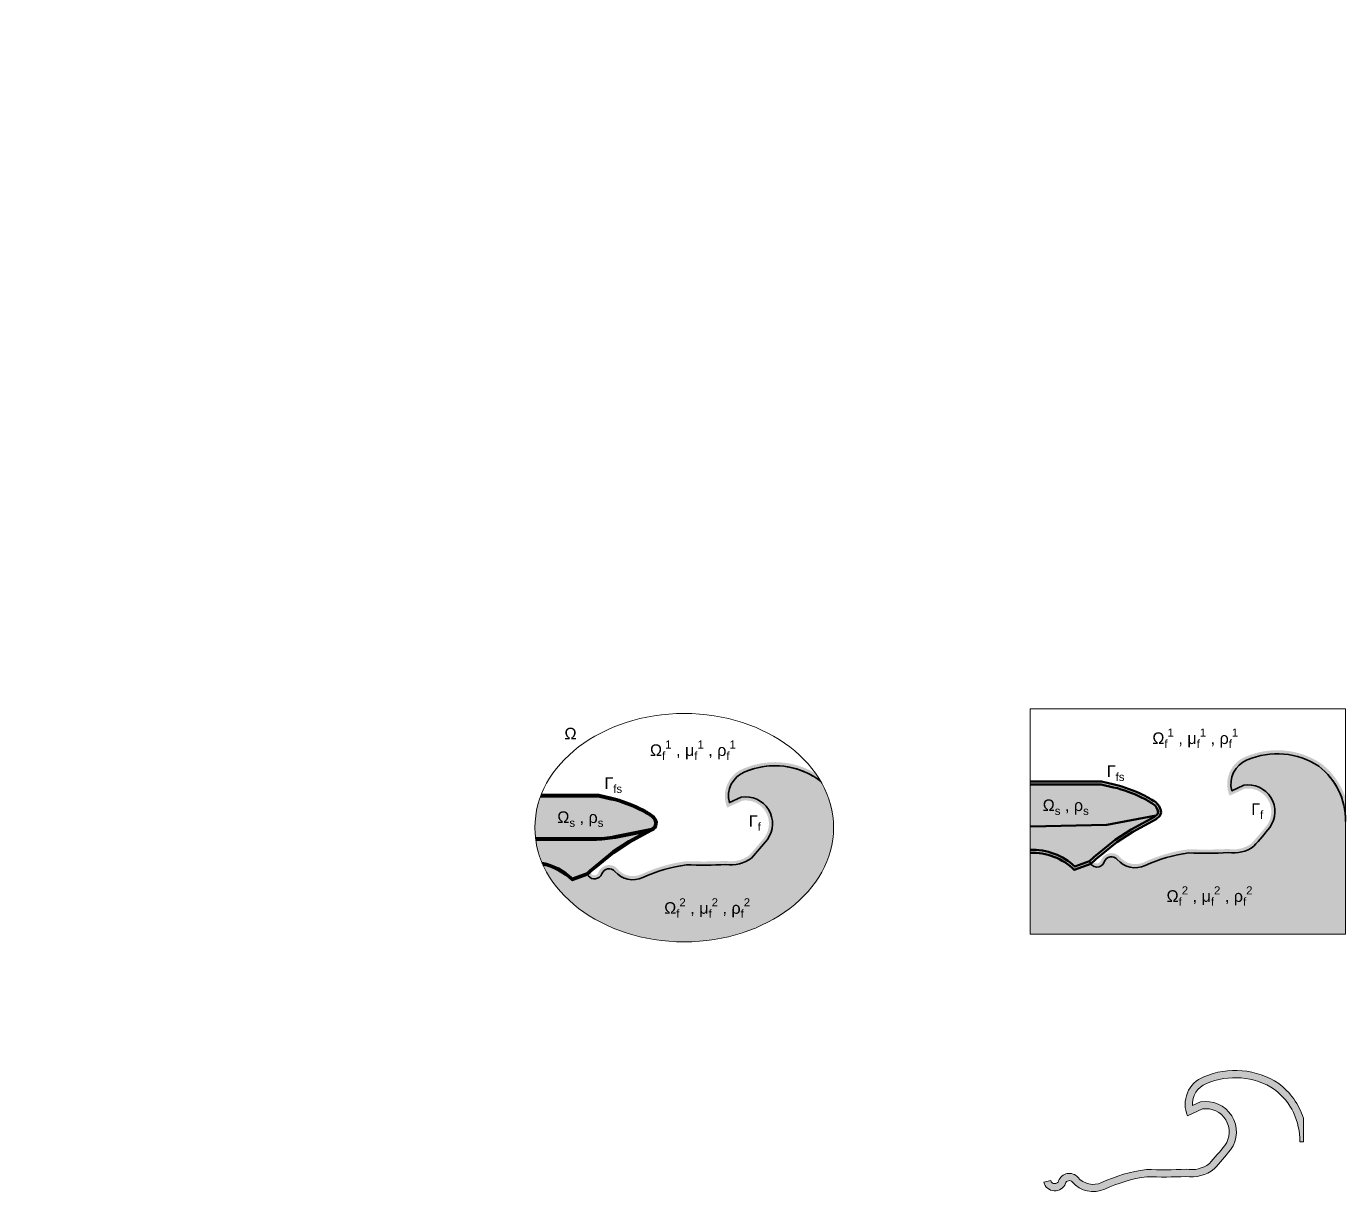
# Model space of a CAD drawing. Header units: millimetres. Extents: x -488.3 to -450.2, y 115.5 to 173.2.
# Drawn here: x -488.28 to -479.16, y 162.77 to 170.82 of the extents above; entities that cross this region are included whole.
import ezdxf

# ---------------------------------------------------------------- set-up
doc = ezdxf.new("R2010")
doc.units = ezdxf.units.MM
doc.layers.get('0').update_dxf_attribs({"lineweight": 18})
for name, color, linetype, lineweight in [('CONTINUA FINA', 3, 'Continuous', 18), ('CONTORNO', 4, 'Continuous', 35), ('TEXTO', 7, 'Continuous', 15)]:
    doc.layers.add(name, color=color, linetype=linetype, lineweight=lineweight)
doc.styles.get("Standard").update_dxf_attribs({"font": 'arial.ttf'})
pattern_1 = [(0, (1.06589765000308, 0), (0, 6.985), [5.08, -1.905]), (90, (1.06589765000308, 0), (-6.985, 4.277078946022131e-16), [5.08, -1.905])]
pattern_2 = [(0, (1.065897650003137, 0), (0, 6.985), [5.08, -1.905]), (90, (1.065897650003137, 0), (-6.985, 4.277078946022131e-16), [5.08, -1.905])]
pattern_3 = [(0, (1.066160729722242, -0.0003878417449811877), (0, 6.985), [5.08, -1.905]), (90, (1.066160729722242, -0.0003878417449811877), (-6.985, 4.277078946022131e-16), [5.08, -1.905])]

msp = doc.modelspace()

# ---------------------------------------------------------------- hatches: boundary and pattern name
at = {"transparency": 33554687}
h = msp.add_hatch(dxfattribs=at)
h.set_pattern_fill('ANGLE', color=1)
h.set_pattern_definition([(0, (2.450101734212012, -0.08247325306933817), (0, 6.985), [5.08, -1.905]), (90, (2.450101734212012, -0.08247325306933817), (-6.985, 4.277078946022131e-16), [5.08, -1.905])])
h.paths.add_polyline_path([(-484.3230238623197, 165.5087209813228), (-484.7210413578247, 165.5087209813228), (-484.7248622837935, 165.4987209813228), (-484.3241831033833, 165.4987209813228), (-484.2367272378683, 165.4781683000938, -0.05892586908107236), (-484.0387600902567, 165.4062334615968, -0.02818912165766001), (-483.9643097518997, 165.3633473874006, -0.1097681132871705), (-483.9405421619726, 165.3389908017616, -0.4964685349602139), (-483.9627015697895, 165.2725563294292), (-483.992643929827, 165.2560290002112), (-483.9663179865179, 165.2612578601752, 0.5366486951762814), (-483.9321572082635, 165.3444438687698, 0.1091354079534538), (-483.9588380823606, 165.371717622311, 0.0281891216264647), (-484.0342647002456, 165.4151660686433, 0.05892586908142923), (-484.2344394992838, 165.4879030960429)])
edge = h.paths.add_edge_path()
edge.add_arc((-483.9768297256043, 165.3141817191366), 0.05395768254830821, 281.2338875564205, 289.7387225144462, ccw=False)
edge.add_line((-483.9663179865179, 165.2612578601752), (-483.992643929827, 165.2560290002112))
edge.add_line((-483.992643929827, 165.2560290002112), (-484.1155125035136, 165.1882090499691))
edge.add_line((-484.1155125035136, 165.1882090499691), (-484.2259542400394, 165.1164896069973))
edge.add_line((-484.2259542400394, 165.1164896069973), (-484.3606552316412, 165.006394843043))
edge.add_arc((-483.7964715981796, 164.3161159220186), 0.8915089237223679, 129.2600582578316, 132.9900861724578)
edge.add_line((-484.4043663967295, 164.9682294665586), (-484.5040769326657, 164.9307150126009))
edge.add_arc((-484.7970718220761, 164.6178382878204), 0.4286465328566815, 46.87950153147431, 78.80435000604956)
edge.add_ellipse((-483.7328516090232, 165.2823378876807), major_axis=(1.031550401084928, -1.894927345271738e-16), ratio=0.764976929491808, start_angle=198.0123037524019, end_angle=198.8711838997245)
edge.add_arc((-484.7970718220761, 164.6178382878203), 0.4186465328566628, 46.03170854121379, 77.84940038814273, ccw=False)
edge.add_line((-484.5064222097636, 164.9191482981677), (-484.3989887560902, 164.9595683732731))
edge.add_arc((-483.7964715981798, 164.3161159220184), 0.8815089237223727, 129.2600582578313, 133.1182717527141, ccw=False)
edge.add_line((-484.3543268190092, 164.9986520274337), (-484.2200492892674, 165.1084006845556))
edge.add_line((-484.2200492892674, 165.1084006845556), (-484.1103665615569, 165.1796272369667))
edge.add_line((-484.1103665615569, 165.1796272369667), (-483.9586065186728, 165.2633944546393))
h.paths.add_polyline_path([(-483.9627015697895, 165.2725563294292, -0.03279750111025816), (-483.9682661315438, 165.271066261215), (-484.2104122240743, 165.2229711941621, -0.04762802828086575), (-484.35771373069, 165.2089079320035), (-484.759926190053, 165.2089079320035), (-484.7586204417616, 165.1989079320035), (-484.3577137306899, 165.1989079320035, 0.04763711436996257), (-484.2084919442144, 165.2131572585418), (-483.992643929827, 165.2560290002112)])
at = {"true_color": 0x000000}
h = msp.add_hatch(color=18, dxfattribs=at)
h.dxf.hatch_style = 1
h.set_gradient(color2=(99, 100, 102), name='INVHEMISPHERICAL')
edge = h.paths.add_edge_path()
edge.add_line((-480.4733825242807, 165.3672717563641), (-480.4634884845619, 165.376464258587))
edge.add_line((-480.4634884845619, 165.376464258587), (-480.4588866075806, 165.3893337627614))
edge.add_arc((-480.5367902574798, 165.3801632164775), 0.07844155522907571, 6.713762074887111, 56.82712902868966)
edge.add_arc((-480.9111349819171, 164.8075129141115), 0.762592373041842, 56.82712902872085, 63.28588942009714)
edge.add_arc((-480.9714359346849, 164.6876913381291), 0.8967319085099702, 63.28588942008562, 76.77510558043957)
edge.add_line((-480.7662871159903, 165.5606415531633), (-480.8537429815049, 165.5811942343921))
edge.add_line((-480.8537429815049, 165.5811942343921), (-481.3442374257075, 165.5811942343921))
edge.add_line((-481.3442374257075, 165.5811942343921), (-481.3400212094061, 165.2903952813028))
edge.add_line((-481.3400212094061, 165.2903952813028), (-480.8127523630287, 165.3016825226682))
edge.add_line((-480.8127523630287, 165.3016825226682), (-480.4733825242807, 165.3672717563641))
edge = h.paths.add_edge_path()
edge.add_line((-480.755514118161, 165.1989628600666), (-480.6450723816352, 165.2706823030385))
edge.add_line((-480.6450723816352, 165.2706823030385), (-480.4832765639995, 165.3580792541412))
edge.add_line((-480.4832765639995, 165.3580792541412), (-480.4733825242807, 165.3672717563641))
edge.add_line((-480.4733825242807, 165.3672717563641), (-480.8127523630287, 165.3016825226682))
edge.add_line((-480.8127523630287, 165.3016825226682), (-481.3400212094061, 165.2903952813028))
edge.add_line((-481.3400212094061, 165.2903952813028), (-481.3438661433304, 165.1286114639576))
edge.add_arc((-481.3266317001978, 164.7003115408897), 0.4286465328567404, 48.13367906987338, 92.30429275064301, ccw=False)
edge.add_line((-481.0405551791813, 165.0195263185131), (-481.0336368107873, 165.0131882656703))
edge.add_line((-481.0336368107873, 165.0131882656703), (-480.9339262748512, 165.0507027196279))
edge.add_arc((-480.3260314763011, 164.3985891750879), 0.8915089237224322, 129.2600582578526, 132.9900861724592, ccw=False)
edge.add_line((-480.8902151097631, 165.0888680961122), (-480.755514118161, 165.1989628600666))
h = msp.add_hatch(color=18, dxfattribs=at)
h.dxf.hatch_style = 1
h.set_gradient(color2=(99, 100, 102), name='INVHEMISPHERICAL')
edge = h.paths.add_edge_path()
edge.add_line((-484.7202873955552, 165.4987209813228), (-484.746837904258, 165.4273368846715))
edge.add_line((-484.746837904258, 165.4273368846715), (-484.7644020101081, 165.2823378876807))
edge.add_line((-484.7644020101081, 165.2823378876807), (-484.7555302643179, 165.2090979372893))
edge.add_line((-484.7555302643179, 165.2090979372893), (-484.283192484907, 165.2192092695988))
edge.add_line((-484.283192484907, 165.2192092695988), (-483.943822646159, 165.2847985032948))
edge.add_line((-483.943822646159, 165.2847985032948), (-483.9339286064403, 165.2939910055176))
edge.add_line((-483.9339286064403, 165.2939910055176), (-483.929326729459, 165.3068605096921))
edge.add_arc((-484.007230379358, 165.2976899634082), 0.07844155522889307, 6.713762074819209, 56.8271290287485)
edge.add_arc((-484.3815751037982, 164.7250396610376), 0.7625923730471814, 56.82712902874329, 63.28588942007431)
edge.add_arc((-484.4418760565641, 164.6052180850574), 0.8967319085125114, 63.28588942010635, 76.77510558042184)
edge.add_line((-484.2367272378687, 165.4781683000939), (-484.3241831033833, 165.4987209813228))
edge.add_line((-484.3241831033833, 165.4987209813228), (-484.7202873955552, 165.4987209813228))
edge = h.paths.add_edge_path()
edge.add_line((-484.7555302643178, 165.2090979372893), (-484.7468379042579, 165.1373388906896))
edge.add_line((-484.7468379042579, 165.1373388906896), (-484.7096985540041, 165.0374854755346))
edge.add_arc((-484.7970718220763, 164.61783828782), 0.4286465328570766, 48.13367906989248, 78.23867650928321, ccw=False)
edge.add_line((-484.5109953010597, 164.9370530654438), (-484.5040769326657, 164.9307150126009))
edge.add_line((-484.5040769326657, 164.9307150126009), (-484.4043663967295, 164.9682294665586))
edge.add_arc((-483.7964715982147, 164.3161159220589), 0.8915089236689601, 129.2600582577408, 132.9900861725712, ccw=False)
edge.add_line((-484.3606552316414, 165.0063948430428), (-484.2259542400394, 165.1164896069973))
edge.add_line((-484.2259542400394, 165.1164896069973), (-484.1155125035136, 165.1882090499691))
edge.add_line((-484.1155125035136, 165.1882090499691), (-483.9537166858779, 165.2756060010719))
edge.add_line((-483.9537166858779, 165.2756060010719), (-483.943822646159, 165.2847985032948))
edge.add_line((-483.943822646159, 165.2847985032948), (-484.283192484907, 165.2192092695988))
edge.add_line((-484.283192484907, 165.2192092695988), (-484.7555302643178, 165.2090979372893))
at = {"layer": 'CONTINUA FINA', "transparency": 33554572}
h = msp.add_hatch(dxfattribs=at)
h.set_pattern_fill('ANGLE', color=1)
h.set_pattern_definition([(0, (1.721396056802064, 5.388332818950289), (0, 6.985), [5.08, -1.905]), (90, (1.721396056802064, 5.388332818950289), (-6.985, 4.277078946022131e-16), [5.08, -1.905])])
h.paths.add_polyline_path([(-485.718635263401, 170.8210845855926), (-485.7351454893857, 170.8097968737812, -0.5380266854900744), (-485.7628694589569, 170.7418723332346), (-486.0050155514874, 170.6937772661817, -0.04762802828087555), (-486.1523170581031, 170.6797140040231), (-486.5545295174661, 170.6797140040231), (-486.5545295174661, 170.6597140040231), (-486.1523170581032, 170.6597140040231, 0.04764602923625619), (-486.0011748156122, 170.6741494299292), (-485.7589731689051, 170.722255531155, 0.5380266854903318)])
h = msp.add_hatch(dxfattribs=at)
h.set_pattern_fill('ANGLE', color=1)
h.set_pattern_definition([(0, (3.120854844102098, 3.782976311513778), (0, 6.985), [5.08, -1.905]), (90, (3.120854844102098, 3.782976311513778), (-6.985, 4.277078946022131e-16), [5.08, -1.905])])
h.paths.add_polyline_path([(-484.3191764761009, 169.215728078156), (-484.3356867020856, 169.2044403663447, -0.5380266854900744), (-484.3634106716569, 169.1365158257981), (-484.6055567641873, 169.0884207587452, -0.04762802828087555), (-484.7528582708031, 169.0743574965866), (-485.155070730166, 169.0743574965866), (-485.155070730166, 169.0543574965866), (-484.7528582708031, 169.0543574965866, 0.04764602923625619), (-484.6017160283121, 169.0687929224927), (-484.3595143816051, 169.1168990237185, 0.5380266854903318)])
h = msp.add_hatch(dxfattribs=at)
h.set_pattern_fill('ANGLE', color=1)
h.set_pattern_definition([(0, (4.329478338175704, 2.384249806537156), (0, 6.985), [5.08, -1.905]), (90, (4.329478338175704, 2.384249806537156), (-6.985, 4.277078946022131e-16), [5.08, -1.905])])
h.paths.add_polyline_path([(-483.1105529820273, 167.8170015731794), (-483.127063208012, 167.805713861368, -0.5380266854900744), (-483.1547871775833, 167.7377893208215), (-483.3969332701137, 167.6896942537686, -0.04762802828087555), (-483.5442347767295, 167.6756309916099), (-483.9464472360924, 167.6756309916099), (-483.9464472360924, 167.6556309916099), (-483.5442347767295, 167.6556309916099, 0.04764602923625619), (-483.3930925342385, 167.670066417516), (-483.1508908875315, 167.7181725187419, 0.5380266854903318)])
h = msp.add_hatch(color=256, dxfattribs=at)
h.dxf.hatch_style = 1
h.set_gradient(color1=(122, 175, 223), name='INVHEMISPHERICAL')
h.paths.add_polyline_path([(-479.1639473430013, 164.5458629901004), (-479.1639473430013, 165.3391815612922, 0.229561556116128), (-479.3492819059585, 165.7069783770249, 0.2512535625155693), (-479.8434404471025, 165.7502872050991, 0.3799729422434731), (-479.9506530096651, 165.537774375389), (-479.868087885349, 165.5758105575419, -0.6662885073118159), (-479.686909722217, 165.2839939666068, -0.01200988976833938), (-479.7972718973908, 165.1548736668617, -0.2046059653848828), (-479.9752000497135, 165.1098628434477, -0.02233746704998616), (-480.247553141969, 165.1080681038314, 0.07456037999737762), (-480.5478581018346, 165.0201354070219, -0.3367080196191075), (-480.7414548985402, 165.0625897239401, 0.5774217134248976), (-480.8315040542262, 165.0460304244192, -0.745744287655853), (-480.9339262748512, 165.0507027196279), (-481.0336368107873, 165.0131882656703, 0.2008399174717958), (-481.3438661433304, 165.1286114639576), (-481.3438661433304, 164.5460458755862)])
h = msp.add_hatch(color=256, dxfattribs=at)
h.dxf.hatch_style = 1
h.set_gradient(color1=(0, 127, 255), color2=(173, 221, 247), name='INVCURVED')
h.paths.add_polyline_path([(-479.852978196856, 165.773398677223, 0.4213431677280225), (-479.9652455012389, 165.5035265973491), (-479.8608417620922, 165.551623413923, -0.6572337369288759), (-479.7068157516207, 165.2991407828438, -0.01177909300048575), (-479.8142637516854, 165.1733718803278, -0.2048985241140815), (-479.9738170751205, 165.1349678478347, -0.02273700925802384), (-480.2487640303862, 165.1331331439434, 0.07507217901199513), (-480.5583637448874, 165.0428208971873, -0.3367080195868256), (-480.7224203074597, 165.0787972636177, 0.5778759042798862), (-480.8550947511798, 165.0543060905375, -0.7466153736165679), (-480.9096647751298, 165.0567342726015), (-480.9581877745724, 165.0446711666542, 0.7436458970429699), (-480.8080328107438, 165.0374151409899, -0.5804645402481637), (-480.7604894895696, 165.0463821842026, 0.3367080195511235), (-480.5373524587924, 164.9974499168515, -0.07403223818433702), (-480.2463072981913, 165.0830032938535, 0.02195220450390245), (-479.9764528027657, 165.0847667453271, 0.2043597792582685), (-479.7802014017628, 165.1364654734722, 0.01222549126639985), (-479.6670358823571, 165.2688078876027, 0.673726534159939), (-479.8755473891642, 165.5998994007967), (-479.9313392644859, 165.5741971451534, -0.3250663175797999), (-479.8339173081357, 165.7271692221687, -0.2509554979258516), (-479.3637421576489, 165.6865632230329, -0.237176578540348), (-479.1889443543864, 165.3249670411767), (-479.1639473430013, 165.3245804900017), (-479.1639473430012, 165.4877213882988, 0.1514093255155929), (-479.3348246087479, 165.7273935627892, 0.2515310838824118)])
h = msp.add_hatch(color=256, dxfattribs=at)
h.dxf.hatch_style = 1
h.set_gradient(color1=(122, 175, 223), name='INVHEMISPHERICAL')
edge = h.paths.add_edge_path()
edge.add_line((-484.7096985540042, 165.0374854755347), (-484.6947437112659, 164.997277660634))
edge.add_line((-484.6947437112659, 164.997277660634), (-484.6098934363942, 164.8669238147182))
edge.add_line((-484.6098934363942, 164.8669238147182), (-484.4951765539873, 164.750716396823))
edge.add_line((-484.4951765539873, 164.750716396823), (-484.3544996098875, 164.6526127111891))
edge.add_line((-484.3544996098875, 164.6526127111891), (-484.1926531887033, 164.5759535611687))
edge.add_line((-484.1926531887033, 164.5759535611687), (-484.0151487761942, 164.5233494821731))
edge.add_line((-484.0151487761942, 164.5233494821731), (-483.8280310722349, 164.4965918430207))
edge.add_line((-483.8280310722349, 164.4965918430207), (-483.6376721458113, 164.4965918430207))
edge.add_line((-483.6376721458113, 164.4965918430207), (-483.4505544418522, 164.523349482173))
edge.add_line((-483.4505544418522, 164.523349482173), (-483.2730500293428, 164.5759535611689))
edge.add_line((-483.2730500293428, 164.5759535611689), (-483.1112036081587, 164.6526127111891))
edge.add_line((-483.1112036081587, 164.6526127111891), (-482.9705266640588, 164.7507163968233))
edge.add_line((-482.9705266640588, 164.7507163968233), (-482.8558097816517, 164.8669238147181))
edge.add_line((-482.8558097816517, 164.8669238147181), (-482.7709595067804, 164.9972776606337))
edge.add_line((-482.7709595067804, 164.9972776606337), (-482.7188653137886, 165.1373388906901))
edge.add_line((-482.7188653137886, 165.1373388906901), (-482.7013012079382, 165.2823378876806))
edge.add_line((-482.7013012079382, 165.2823378876806), (-482.7188653137885, 165.4273368846716))
edge.add_line((-482.7188653137885, 165.4273368846716), (-482.7709595067805, 165.5673981147273))
edge.add_line((-482.7709595067805, 165.5673981147273), (-482.7948658922357, 165.6041250350675))
edge.add_arc((-483.1064894371814, 165.2494077725789), 0.472158416288309, 48.70029031740269, 52.6015588559823)
edge.add_arc((-483.1071736743219, 165.1855062423288), 0.524736569276874, 56.78366120658541, 113.1989508602521)
edge.add_arc((-483.2478531034733, 165.5012024020061), 0.1792178417530269, 111.6182172619445, 194.8399625459844)
edge.add_line((-483.4210931315434, 165.4553011223196), (-483.3385280072274, 165.4933373044726))
edge.add_arc((-483.3088237459571, 165.3096278686776), 0.1860954054718285, -35.51550814950008, 99.18475073862618, ccw=False)
edge.add_arc((-485.8999343603411, 167.4339478580102), 3.53631174871924, 318.10253956873606, 320.85487122856557, ccw=False)
edge.add_arc((-483.4093706835106, 165.258197138846), 0.2336398942717655, 261.0694751966804, 307.3233093555451, ccw=False)
edge.add_arc((-483.6018933462001, 168.0731357554431), 3.049751589323586, 267.81829999939646, 272.93681914429874, ccw=False)
edge.add_arc((-483.574947610453, 163.9803075278374), 1.05502968982968, 97.79241896613057, 114.8488390880366)
edge.add_arc((-484.087148688266, 165.0863352555085), 0.1638416235131604, 220.4136709191412, 294.8488390880308, ccw=False)
edge.add_arc((-484.2521405232004, 164.9458483018685), 0.05285837588239097, 40.41367091913973, 160.4259508985702)
edge.add_arc((-484.3524600513062, 164.9811336924177), 0.05348633227497936, 193.9610436118797, 340.8151420745037, ccw=False)
edge.add_line((-484.4043663967295, 164.9682294665585), (-484.5040769326657, 164.9307150126009))
edge.add_arc((-484.7970718220762, 164.6178382878204), 0.4286465328567015, 46.87950153146617, 78.23867650929621)
h = msp.add_hatch(color=256, dxfattribs=at)
h.dxf.hatch_style = 1
h.set_gradient(color1=(0, 127, 255), color2=(173, 221, 247), name='INVCURVED')
edge = h.paths.add_edge_path()
edge.add_line((-482.7559389482705, 165.5270136154159), (-482.7709595067805, 165.5673981147277))
edge.add_line((-482.7709595067805, 165.5673981147277), (-482.8322526826868, 165.6615616424224))
edge.add_arc((-483.1071736743156, 165.1855062423282), 0.5497365692738739, 59.99365663817148, 113.1637609754611)
edge.add_arc((-483.2478531034733, 165.5012024020062), 0.2042178417530119, 111.7170106339551, 203.1081803833313)
edge.add_line((-483.4356856231173, 165.4210533442798), (-483.3312818839705, 165.4691501608537))
edge.add_arc((-483.3088237459501, 165.309627868666), 0.1610954054842634, -35.24342412493928, 98.01364499648031, ccw=False)
edge.add_arc((-485.8999343603131, 167.4339478579785), 3.511311748677556, 318.1420577244899, 320.84150214412375, ccw=False)
edge.add_arc((-483.4093706834599, 165.2581971388581), 0.2086398942511572, 260.3744034531619, 306.6925892871607, ccw=False)
edge.add_arc((-483.6018933462119, 168.0731357554574), 3.024751589338478, 267.7773049968592, 272.98734598312853, ccw=False)
edge.add_arc((-483.5749476104527, 163.980307527837), 1.080029689830127, 97.6757761798011, 114.8488390880395)
edge.add_arc((-484.087148688266, 165.0863352555083), 0.1388416235130369, 220.4136709257539, 294.8488390880477, ccw=False)
edge.add_arc((-484.2521405231506, 164.9458483018779), 0.0778583758384522, 40.41367092571051, 160.5040003782216)
edge.add_arc((-484.3524600513062, 164.9811336924176), 0.02848633227493158, 193.9610436117162, 340.9433796186587, ccw=False)
edge.add_line((-484.3801048970082, 164.9742610195322), (-484.4286278964507, 164.9621979135849))
edge.add_arc((-484.3524600513061, 164.981133692418), 0.07848633227503092, 193.9610436121907, 340.5057861045199)
edge.add_arc((-484.2521405230626, 164.9458483018944), 0.02785837576071764, 40.41367093353648, 160.9482528330874, ccw=False)
edge.add_arc((-484.087148688271, 165.0863352554855), 0.1888416234944263, 220.4136709337866, 294.8488390887653)
edge.add_arc((-483.574947610454, 163.9803075278419), 1.030029689825078, 97.91279567913051, 114.8488390887467, ccw=False)
edge.add_arc((-483.6018933461838, 168.0731357554345), 3.074751589314179, 267.8592790951781, 272.8895458480237)
edge.add_arc((-483.4093706835286, 165.2581971388404), 0.2586398942789436, 261.6583646169413, 307.8580415608513)
edge.add_arc((-485.8999343602468, 167.433947857919), 3.56131174858856, 318.0654991610294, 320.8672357898044)
edge.add_arc((-483.3088237459791, 165.3096278687129), 0.211095405433373, 324.2631041663846, 460.1398829153731)
edge.add_line((-483.3459875110426, 165.5174261477273), (-483.4017793863642, 165.4917238920841))
edge.add_arc((-483.2478531034732, 165.501202402006), 0.1542178417531529, 111.49333102042931, 183.5237240338876, ccw=False)
edge.add_arc((-483.1071736743303, 165.1855062423295), 0.4997365692808315, 56.88846527929411, 113.23949535180861, ccw=False)
edge.add_arc((-483.1064894371783, 165.2494077725718), 0.4471584162851164, 38.37619603922121, 52.48475834344288, ccw=False)
h = msp.add_hatch(color=1, dxfattribs=at)
h.dxf.hatch_style = 1
h.paths.add_polyline_path([(-480.7662871159899, 165.5606415531632, -0.05892586908107228), (-480.5683199683783, 165.4887067146661, -0.02818912165766032), (-480.4938696300214, 165.44582064047, -0.2222136878987836), (-480.4588866075806, 165.3893337627614), (-480.4634884845619, 165.376464258587), (-480.4832765639995, 165.3580792541412), (-480.6450723816352, 165.2706823030385), (-480.755514118161, 165.1989628600666), (-480.8902151097628, 165.0888680961123, 0.016276754261898), (-480.9339262748511, 165.0507027196279, 0.09456542887700961), (-480.9255262293994, 165.0324944142014), (-480.923160015291, 165.0333846634553, -0.01740543159468981), (-480.8775582844987, 165.0733824648939), (-480.7437042166177, 165.1827850151828), (-480.6348568620683, 165.2534690870094), (-480.4715298029348, 165.3416931660334), (-480.4462996373921, 165.3651343851336), (-480.4385694724411, 165.3867523880725, 0.2354188904787141), (-480.4829262907841, 165.4625611101868, 0.02818912165792689), (-480.5593291883593, 165.5065719287608, 0.05892586908082049), (-480.7617116388212, 165.5801111450613), (-480.851424499378, 165.6011942343921), (-481.3438661433304, 165.6011942343921), (-481.3438661433304, 165.5811942343921), (-480.8537429815049, 165.5811942343921)])
h = msp.add_hatch(dxfattribs=at)
h.set_pattern_fill('ANGLE', color=1)
h.set_pattern_definition(pattern_1)
h.paths.add_polyline_path([(-486.4144715757041, 165.3339227122047, 0.538026685490332), (-486.3741336702, 165.4327517666423), (-486.3906438961847, 165.4214640548309, -0.538026685490074), (-486.4183678657559, 165.3535395142843), (-486.6605139582863, 165.3054444472314, -0.04762802828086575), (-486.8078154649021, 165.2913811850728), (-487.210027924265, 165.2913811850728), (-487.210027924265, 165.2713811850728), (-486.8078154649021, 165.2713811850728, 0.04764602923625617), (-486.6566732224111, 165.2858166109789)])
h = msp.add_hatch(dxfattribs=at)
h.set_pattern_fill('ANGLE', color=1)
h.set_pattern_definition(pattern_2)
h.paths.add_polyline_path([(-486.4144715757041, 165.3339227122047, 0.538026685490332), (-486.3741336701999, 165.4327517666423), (-486.3906438961846, 165.4214640548309, -0.538026685490074), (-486.4183678657558, 165.3535395142843), (-486.6605139582863, 165.3054444472314, -0.04762802828086575), (-486.807815464902, 165.2913811850728), (-487.210027924265, 165.2913811850728), (-487.210027924265, 165.2713811850728), (-486.8078154649021, 165.2713811850728, 0.04764602923625617), (-486.6566732224111, 165.2858166109789)])
h = msp.add_hatch(dxfattribs=at)
h.set_pattern_fill('ANGLE', color=1)
h.set_pattern_definition(pattern_2)
h.paths.add_polyline_path([(-486.4144715757041, 165.3339227122047, 0.538026685490332), (-486.3741336701999, 165.4327517666423), (-486.3906438961846, 165.4214640548309, -0.538026685490074), (-486.4183678657558, 165.3535395142843), (-486.6605139582863, 165.3054444472314, -0.04762802828086575), (-486.807815464902, 165.2913811850728), (-487.210027924265, 165.2913811850728), (-487.210027924265, 165.2713811850728), (-486.8078154649021, 165.2713811850728, 0.04764602923625617), (-486.6566732224111, 165.2858166109789)])
h = msp.add_hatch(dxfattribs=at)
h.set_pattern_fill('ANGLE', color=1)
h.set_pattern_definition(pattern_1)
h.paths.add_polyline_path([(-486.4144715757041, 165.3339227122047, 0.538026685490332), (-486.3741336702, 165.4327517666423), (-486.3906438961847, 165.4214640548309, -0.538026685490074), (-486.4183678657559, 165.3535395142843), (-486.6605139582863, 165.3054444472314, -0.04762802828086575), (-486.8078154649021, 165.2913811850728), (-487.210027924265, 165.2913811850728), (-487.210027924265, 165.2713811850728), (-486.8078154649021, 165.2713811850728, 0.04764602923625617), (-486.6566732224111, 165.2858166109789)])
h = msp.add_hatch(dxfattribs=at)
h.set_pattern_fill('ANGLE', color=1)
h.set_pattern_definition(pattern_1)
h.paths.add_polyline_path([(-486.4144715757041, 165.3339227122047, 0.538026685490332), (-486.3741336702, 165.4327517666423), (-486.3906438961847, 165.4214640548309, -0.538026685490074), (-486.4183678657559, 165.3535395142843), (-486.6605139582863, 165.3054444472314, -0.04762802828086575), (-486.8078154649021, 165.2913811850728), (-487.210027924265, 165.2913811850728), (-487.210027924265, 165.2713811850728), (-486.8078154649021, 165.2713811850728, 0.04764602923625617), (-486.6566732224111, 165.2858166109789)])
h = msp.add_hatch(dxfattribs=at)
h.set_pattern_fill('ANGLE', color=1)
h.set_pattern_definition(pattern_2)
h.paths.add_polyline_path([(-486.4144715757041, 165.3339227122047, 0.538026685490332), (-486.3741336701999, 165.4327517666423), (-486.3906438961846, 165.4214640548309, -0.538026685490074), (-486.4183678657558, 165.3535395142843), (-486.6605139582863, 165.3054444472314, -0.04762802828086575), (-486.807815464902, 165.2913811850728), (-487.210027924265, 165.2913811850728), (-487.210027924265, 165.2713811850728), (-486.8078154649021, 165.2713811850728, 0.04764602923625617), (-486.6566732224111, 165.2858166109789)])
h = msp.add_hatch(dxfattribs=at)
h.set_pattern_fill('ANGLE', color=1)
h.set_pattern_definition(pattern_2)
h.paths.add_polyline_path([(-486.4144715757041, 165.3339227122047, 0.538026685490332), (-486.3741336701999, 165.4327517666423), (-486.3906438961846, 165.4214640548309, -0.538026685490074), (-486.4183678657558, 165.3535395142843), (-486.6605139582863, 165.3054444472314, -0.04762802828086575), (-486.807815464902, 165.2913811850728), (-487.210027924265, 165.2913811850728), (-487.210027924265, 165.2713811850728), (-486.8078154649021, 165.2713811850728, 0.04764602923625617), (-486.6566732224111, 165.2858166109789)])
h = msp.add_hatch(dxfattribs=at)
h.set_pattern_fill('ANGLE', color=1)
h.set_pattern_definition(pattern_2)
h.paths.add_polyline_path([(-486.4144715757041, 165.3339227122047, 0.538026685490332), (-486.3741336701999, 165.4327517666423), (-486.3906438961846, 165.4214640548309, -0.538026685490074), (-486.4183678657558, 165.3535395142843), (-486.6605139582863, 165.3054444472314, -0.04762802828086575), (-486.807815464902, 165.2913811850728), (-487.210027924265, 165.2913811850728), (-487.210027924265, 165.2713811850728), (-486.8078154649021, 165.2713811850728, 0.04764602923625617), (-486.6566732224111, 165.2858166109789)])
h = msp.add_hatch(dxfattribs=at)
h.set_pattern_fill('ANGLE', color=1)
h.set_pattern_definition(pattern_2)
h.paths.add_polyline_path([(-486.4144715757041, 165.3339227122047, 0.538026685490332), (-486.3741336701999, 165.4327517666423), (-486.3906438961846, 165.4214640548309, -0.538026685490074), (-486.4183678657558, 165.3535395142843), (-486.6605139582863, 165.3054444472314, -0.04762802828086575), (-486.807815464902, 165.2913811850728), (-487.210027924265, 165.2913811850728), (-487.210027924265, 165.2713811850728), (-486.8078154649021, 165.2713811850728, 0.04764602923625617), (-486.6566732224111, 165.2858166109789)])
h = msp.add_hatch(dxfattribs=at)
h.set_pattern_fill('ANGLE', color=1)
h.set_pattern_definition(pattern_3)
h.paths.add_polyline_path([(-486.414208495985, 165.3335348704597, 0.538026685490332), (-486.3738705904808, 165.4323639248973), (-486.3903808164655, 165.4210762130859, -0.538026685490074), (-486.4181047860367, 165.3531516725394), (-486.6602508785672, 165.3050566054864, -0.04762802828086575), (-486.8075523851829, 165.2909933433278), (-487.2097648445459, 165.2909933433278), (-487.2097648445459, 165.2709933433278), (-486.807552385183, 165.2709933433278, 0.04764602923625617), (-486.656410142692, 165.2854287692339)])
h = msp.add_hatch(dxfattribs=at)
h.set_pattern_fill('ANGLE', color=1)
h.set_pattern_definition(pattern_3)
h.paths.add_polyline_path([(-486.414208495985, 165.3335348704597, 0.538026685490332), (-486.3738705904808, 165.4323639248973), (-486.3903808164655, 165.4210762130859, -0.538026685490074), (-486.4181047860367, 165.3531516725394), (-486.6602508785672, 165.3050566054864, -0.04762802828086575), (-486.8075523851829, 165.2909933433278), (-487.2097648445459, 165.2909933433278), (-487.2097648445459, 165.2709933433278), (-486.807552385183, 165.2709933433278, 0.04764602923625617), (-486.656410142692, 165.2854287692339)])
h = msp.add_hatch(dxfattribs=at)
h.set_pattern_fill('ANGLE', color=1)
h.set_pattern_definition([(0, (0.01972890488008261, -0.1516819394638276), (0, 6.985), [5.08, -1.905]), (90, (0.01972890488008261, -0.1516819394638276), (-6.985, 4.277078946022131e-16), [5.08, -1.905])])
h.paths.add_polyline_path([(-487.420302415323, 165.2810698271784), (-487.4368126413077, 165.2697821153671, -0.5380266854900744), (-487.4645366108789, 165.2018575748205), (-487.7066827034093, 165.1537625077676, -0.04762802828087555), (-487.8539842100251, 165.139699245609), (-488.256196669388, 165.139699245609), (-488.256196669388, 165.119699245609), (-487.8539842100251, 165.119699245609, 0.04764602923625619), (-487.7028419675341, 165.1341346715151), (-487.4606403208271, 165.1822407727409, 0.5380266854903318)])
h = msp.add_hatch(dxfattribs=at)
h.set_pattern_fill('ANGLE', color=1)
h.set_pattern_definition([(0, (0.02276416898223488, -0.1896024586578449), (0, 6.985), [5.08, -1.905]), (90, (0.02276416898223488, -0.1896024586578449), (-6.985, 4.277078946022131e-16), [5.08, -1.905])])
h.paths.add_polyline_path([(-487.4172671512208, 165.2431493079844), (-487.4337773772055, 165.231861596173, -0.5380266854900744), (-487.4615013467767, 165.1639370556265), (-487.7036474393072, 165.1158419885736, -0.04762802828087555), (-487.8509489459229, 165.1017787264149), (-488.2531614052859, 165.1017787264149), (-488.2531614052859, 165.0817787264149), (-487.850948945923, 165.0817787264149, 0.04764602923625619), (-487.699806703432, 165.096214152321), (-487.457605056725, 165.1443202535469, 0.5380266854903318)])
h = msp.add_hatch(dxfattribs=at)
h.set_pattern_fill('ANGLE', color=1)
h.set_pattern_definition([(0, (0, -0.2817954262271769), (0, 6.985), [5.08, -1.905]), (90, (0, -0.2817954262271769), (-6.985, 4.277078946022131e-16), [5.08, -1.905])])
h.paths.add_polyline_path([(-487.4803692257072, 165.0521272859775, 0.538026685490332), (-487.440031320203, 165.1509563404151), (-487.4565415461877, 165.1396686286037, -0.538026685490074), (-487.484265515759, 165.0717440880572), (-487.7264116082894, 165.0236490210042, -0.04762802828086575), (-487.8737131149052, 165.0095857588456), (-488.2759255742681, 165.0095857588456), (-488.2759255742681, 164.9895857588456), (-487.8737131149052, 164.9895857588456, 0.04764602923625617), (-487.7225708724142, 165.0040211847517)])
h = msp.add_hatch(dxfattribs=at)
h.set_pattern_fill('ANGLE', color=1)
h.set_pattern_definition([(0, (0.0470460145562015, -0.333700275974536), (0, 6.985), [5.08, -1.905]), (90, (0.0470460145562015, -0.333700275974536), (-6.985, 4.277078946022131e-16), [5.08, -1.905])])
h.paths.add_polyline_path([(-487.3929853056468, 165.0990514906677), (-487.4094955316315, 165.0877637788564, -0.5380266854900744), (-487.4372195012028, 165.0198392383098), (-487.6793655937332, 164.9717441712569, -0.04762802828087555), (-487.826667100349, 164.9576809090983), (-488.2288795597119, 164.9576809090983), (-488.2288795597119, 164.9376809090982), (-487.826667100349, 164.9376809090982, 0.04764602923625619), (-487.675524857858, 164.9521163350043), (-487.433323211151, 165.0002224362302, 0.5380266854903318)])
h = msp.add_hatch(color=1, dxfattribs=at)
h.dxf.hatch_style = 1
h.paths.add_polyline_path([(-481.3438661433304, 165.1286114639576), (-481.3438661433304, 165.108627636247, -0.2091204547592851), (-481.038426265707, 164.9900176270283), (-480.9255262293995, 165.0324944142014, -0.09456542887687684), (-480.9339262748512, 165.0507027196279), (-481.0336368107873, 165.0131882656703, 0.2008399174717957)])
h = msp.add_hatch(dxfattribs=at)
h.set_pattern_fill('ANGLE', color=1)
h.set_pattern_definition([(0, (0, -0.435971554557625), (0, 6.985), [5.08, -1.905]), (90, (0, -0.435971554557625), (-6.985, 4.277078946022131e-16), [5.08, -1.905])])
h.paths.add_polyline_path([(-487.4803692257072, 164.8979511576471, 0.538026685490332), (-487.440031320203, 164.9967802120846), (-487.4565415461877, 164.9854925002733, -0.538026685490074), (-487.484265515759, 164.9175679597267), (-487.7264116082894, 164.8694728926738, -0.04762802828086575), (-487.8737131149052, 164.8554096305152), (-488.2759255742681, 164.8554096305152), (-488.2759255742681, 164.8354096305152), (-487.8737131149052, 164.8354096305152, 0.04764602923625617), (-487.7225708724142, 164.8498450564213)])
at = {"layer": 'CONTINUA FINA', "transparency": 33554687}
h = msp.add_hatch(dxfattribs=at)
h.set_pattern_fill('ANGLE', color=1)
h.set_pattern_definition([(0, (0.03010990423376825, -0.1745459020130795), (0, 6.985), [5.08, -1.905]), (90, (0.03010990423376825, -0.1745459020130795), (-6.985, 4.277078946022131e-16), [5.08, -1.905])])
h.paths.add_polyline_path([(-487.4099214159693, 164.976410438402), (-487.426431641954, 164.9651227265906, -0.5380266854900742), (-487.4541556115252, 164.8971981860441), (-487.6963017040557, 164.8491031189912, -0.04762802828087555), (-487.8436032106714, 164.8350398568325), (-488.2458156700343, 164.8350398568325), (-488.2458156700343, 164.8150398568325), (-487.8436032106715, 164.8150398568325, 0.04764602923625619), (-487.6924609681805, 164.8294752827386), (-487.4502593214734, 164.8775813839644, 0.538026685490332)])
h = msp.add_hatch(dxfattribs=at)
h.set_pattern_fill('ANGLE', color=1)
h.set_pattern_definition([(0, (-0.001505534215141324, -0.2287153215560238), (0, 6.985), [5.08, -1.905]), (90, (-0.001505534215141324, -0.2287153215560238), (-6.985, 4.277078946022131e-16), [5.08, -1.905])])
h.paths.add_polyline_path([(-487.4415368544182, 164.9222410188591), (-487.4580470804029, 164.9109533070477, -0.5380266854900742), (-487.4857710499741, 164.8430287665011), (-487.7279171425046, 164.7949336994482, -0.04762802828087555), (-487.8752186491203, 164.7808704372896), (-488.2774311084833, 164.7808704372896), (-488.2774311084833, 164.7608704372896), (-487.8752186491204, 164.7608704372896, 0.04764602923625619), (-487.7240764066294, 164.7753058631957), (-487.4818747599223, 164.8234119644215, 0.538026685490332)])
h = msp.add_hatch(dxfattribs=at)
h.set_pattern_fill('ANGLE', color=1)
h.set_pattern_definition([(0, (0, -0.2437624122568707), (0, 6.985), [5.08, -1.905]), (90, (0, -0.2437624122568707), (-6.985, 4.277078946022131e-16), [5.08, -1.905])])
h.paths.add_polyline_path([(-487.440031320203, 164.9071939281582), (-487.4565415461877, 164.8959062163468, -0.5380266854900742), (-487.484265515759, 164.8279816758003), (-487.7264116082894, 164.7798866087474, -0.04762802828087555), (-487.8737131149052, 164.7658233465887), (-488.2759255742681, 164.7658233465887), (-488.2759255742681, 164.7458233465887), (-487.8737131149052, 164.7458233465887, 0.04764602923625619), (-487.7225708724142, 164.7602587724948), (-487.4803692257072, 164.8083648737206, 0.538026685490332)])
h = msp.add_hatch(dxfattribs=at)
h.set_pattern_fill('ANGLE', color=1)
h.set_pattern_definition([(0, (0, -0.2633235766779194), (0, 6.985), [5.08, -1.905]), (90, (0, -0.2633235766779194), (-6.985, 4.277078946022131e-16), [5.08, -1.905])])
h.paths.add_polyline_path([(-487.440031320203, 164.8876327637372), (-487.4565415461877, 164.8763450519258, -0.5380266854900742), (-487.484265515759, 164.8084205113792), (-487.7264116082894, 164.7603254443263, -0.04762802828087555), (-487.8737131149052, 164.7462621821677), (-488.2759255742681, 164.7462621821677), (-488.2759255742681, 164.7262621821677), (-487.8737131149052, 164.7262621821677, 0.04764602923625619), (-487.7225708724142, 164.7406976080738), (-487.4803692257072, 164.7888037092996, 0.538026685490332)])
h = msp.add_hatch(dxfattribs=at)
h.set_pattern_fill('ANGLE', color=1)
h.set_pattern_definition([(0, (0.06624175031083723, -0.2723518213729506), (0, 6.985), [5.08, -1.905]), (90, (0.06624175031083723, -0.2723518213729506), (-6.985, 4.277078946022131e-16), [5.08, -1.905])])
h.paths.add_polyline_path([(-487.3737895698922, 164.8786045190421), (-487.3902997958769, 164.8673168072308, -0.5380266854900742), (-487.4180237654481, 164.7993922666842), (-487.6601698579786, 164.7512971996313, -0.04762802828087555), (-487.8074713645943, 164.7372339374727), (-488.2096838239573, 164.7372339374727), (-488.2096838239573, 164.7172339374727), (-487.8074713645944, 164.7172339374727, 0.04764602923625619), (-487.6563291221034, 164.7316693633788), (-487.4141274753964, 164.7797754646046, 0.538026685490332)])
h = msp.add_hatch(dxfattribs=at)
h.set_pattern_fill('ANGLE', color=1)
h.set_pattern_definition([(0, (0, -0.2873988634464979), (0, 6.985), [5.08, -1.905]), (90, (0, -0.2873988634464979), (-6.985, 4.277078946022131e-16), [5.08, -1.905])])
h.paths.add_polyline_path([(-487.440031320203, 164.8635574769686), (-487.4565415461877, 164.8522697651572, -0.5380266854900742), (-487.484265515759, 164.7843452246107), (-487.7264116082894, 164.7362501575577, -0.04762802828087555), (-487.8737131149052, 164.7221868953991), (-488.2759255742681, 164.7221868953991), (-488.2759255742681, 164.7021868953991), (-487.8737131149052, 164.7021868953991, 0.04764602923625619), (-487.7225708724142, 164.7166223213052), (-487.4803692257072, 164.764728422531, 0.538026685490332)])
at = {"layer": 'CONTINUA FINA', "transparency": 33554572}
h = msp.add_hatch(dxfattribs=at)
h.set_pattern_fill('ANGLE', color=1)
h.set_pattern_definition([(0, (4.472604763554955, -0.8105686279703264), (0, 6.985), [5.08, -1.905]), (90, (4.472604763554955, -0.8105686279703264), (-6.985, 4.277078946022131e-16), [5.08, -1.905])])
h.paths.add_polyline_path([(-482.9674265566481, 164.6221831386719), (-482.9839367826328, 164.6108954268606, -0.5380266854900744), (-483.011660752204, 164.542970886314), (-483.2538068447345, 164.4948758192611, -0.04762802828087555), (-483.4011083513502, 164.4808125571025), (-483.8033208107132, 164.4808125571025), (-483.8033208107132, 164.4608125571025), (-483.4011083513503, 164.4608125571025, 0.04764602923625619), (-483.2499661088593, 164.4752479830086), (-483.0077644621522, 164.5233540842344, 0.5380266854903318)])
h = msp.add_hatch(color=256, dxfattribs=at)
h.dxf.hatch_style = 1
h.set_gradient(color1=(0, 127, 255), color2=(173, 221, 247), name='INVCURVED')
h.paths.add_polyline_path([(-480.1440122071241, 163.5599514728243, 0.4213431677280225), (-480.256279511507, 163.2900793929503), (-480.1518757723602, 163.3381762095242, -0.6572337369288759), (-479.9978497618887, 163.085693578445, -0.01177909300048575), (-480.1052977619535, 162.959924675929, -0.2048985241140815), (-480.2648510853885, 162.9215206434359, -0.02273700925802384), (-480.5397980406543, 162.9196859395446, 0.07507217901199513), (-480.8493977551555, 162.8293736927885, -0.3367080195868256), (-481.0134543177278, 162.8653500592189, 0.5778759042798862), (-481.1461287614479, 162.8408588861387, -0.7466153736165679), (-481.2006987853979, 162.8432870682027), (-481.2492217848404, 162.8312239622554, 0.7436458970429699), (-481.0990668210118, 162.8239679365911, -0.5804645402481637), (-481.0515234998377, 162.8329349798038, 0.3367080195511235), (-480.8283864690605, 162.7840027124527, -0.07403223818433702), (-480.5373413084593, 162.8695560894547, 0.02195220450390245), (-480.2674868130337, 162.8713195409283, 0.2043597792582685), (-480.0712354120309, 162.9230182690734, 0.01222549126639985), (-479.9580698926252, 163.0553606832039, 0.673726534159939), (-480.1665813994323, 163.3864521963979), (-480.2223732747539, 163.3607499407546, -0.3250663175797999), (-480.1249513184038, 163.5137220177699, -0.2509554979258516), (-479.654776167917, 163.4731160186342, -0.237176578540348), (-479.4799783646545, 163.1115198367779), (-479.4549813532693, 163.1111332856029), (-479.4549813532693, 163.2742741839, 0.1514093255155929), (-479.625858619016, 163.5139463583905, 0.2515310838824118)])

# ---------------------------------------------------------------- linework, layer by layer
at = {"color": 1}
for p, q in [((-484.7248622837935, 165.4987209813228), (-484.7210413578247, 165.5087209813228)), ((-484.759926190053, 165.2089079320035), (-484.7586204417616, 165.1989079320035)), ((-484.713845864986, 165.0383276339357), (-484.7089542664873, 165.0271061901418))]:
    msp.add_line(p, q, dxfattribs=at)
msp.add_lwpolyline([(-481.3438661433304, 166.1034808753908), (-479.1639473430013, 166.103297989905), (-479.1639473430013, 164.5458629901004), (-481.3438661433304, 164.5460458755862)], close=True)
at = {"color": 18, "lineweight": 50, "true_color": 0x000000}
msp.add_lwpolyline([(-480.4733825242807, 165.3672717563641), (-480.4733825242807, 165.3672717563641), (-480.8127523630287, 165.3016825226682), (-481.3400196720422, 165.2902892469368), (-481.3400196720422, 165.2902892469368)], dxfattribs=at)
msp.add_ellipse((-483.7328516090232, 165.2823378876807), major_axis=(1.031550401084928, -1.894927345271738e-16), ratio=0.764976929491808)
at = {"layer": 'CONTINUA FINA', "color": 152, "true_color": 0x2776bb}
for p, q in [((-479.4549813532693, 163.2742741839), (-479.4549813532693, 163.1111332856029)), ((-479.4799783646545, 163.1115198367779), (-479.4549813532693, 163.1111332856029)), ((-481.2006987853979, 162.8432870682027), (-481.2492217848404, 162.8312239622554))]:
    msp.add_line(p, q, dxfattribs=at)
for points in [[(-481.2006987853979, 162.8432870682027, 0.742252440721983), (-481.1462348949967, 162.8405571389459, -0.5792467878212351), (-481.0134543177383, 162.8653500592312, 0.3367080196191066), (-480.8493977551555, 162.8293736927885, -0.07507217901200934), (-480.5397980406543, 162.9196859395446, 0.02273700925802848), (-480.2648510853884, 162.9215206434359, 0.2048985241140067), (-480.1052977619535, 162.959924675929, 0.01177909300049283), (-479.9978497618887, 163.085693578445, 0.6572337369286854), (-480.1518757723602, 163.3381762095242), (-480.256279511507, 163.2900793929503, -0.4213431677280157), (-480.1440122071241, 163.5599514728243, -0.2515310838824127), (-479.625858619016, 163.5139463583905, -0.1514093255155943), (-479.4549813532693, 163.2742741839, -0.1514093255155028)], [(-481.2492217848404, 162.8312239622554, 0.7436458970428289), (-481.0990668210118, 162.8239679365911, -0.5804645398427127), (-481.0515234998596, 162.8329349798296, 0.3367080196192337), (-480.8283864690492, 162.7840027124579, -0.07403223818131426), (-480.5373413084593, 162.8695560894547, 0.02195220450390239), (-480.2674868130337, 162.8713195409283, 0.2043597792582429), (-480.0712354120309, 162.9230182690734, 0.01222549126640089), (-479.9580698926252, 163.0553606832039, 0.6737265341599632), (-480.1665813994323, 163.3864521963979), (-480.2223732747539, 163.3607499407546, -0.3250663175797776), (-480.1249513184038, 163.5137220177699, -0.2509554979258586), (-479.654776167917, 163.4731160186342, -0.2371765785403475), (-479.4799783646545, 163.1115198367779, -0.2371765785403475)]]:
    msp.add_lwpolyline(points, format="xyb", dxfattribs=at)
at = {"layer": 'CONTORNO'}
for points in [[(-480.9339262748512, 165.0507027196279, 0.743120616293437), (-480.83162389147, 165.0456897163936, -0.5797016980012599), (-480.7414548985402, 165.0625897239401, 0.336708019619146), (-480.5478581018346, 165.0201354070219, -0.07456037999737088), (-480.247553141969, 165.1080681038314, 0.02233746704998301), (-479.9752000497136, 165.1098628434477, 0.2046059653849295), (-479.7972718973908, 165.1548736668617), (-479.7972718973908, 165.1548736668617, 0.01200988976833385), (-479.686909722217, 165.2839939666067, 0.6662885073119446), (-479.868087885349, 165.5758105575419), (-479.868087885349, 165.5758105575419), (-479.9506530096651, 165.537774375389, -0.3799729422434652), (-479.8434404471025, 165.7502872050991, -0.2512535625155718), (-479.3492819059585, 165.7069783770249, -0.2353259730112677), (-479.1639006081434, 165.3288530891628)], [(-480.9339262748511, 165.0507027196279, 0.7431208087059574), (-480.831623882586, 165.0456897413821, -0.5797015304697739), (-480.7414548985349, 165.062589723934, 0.3367080196191695), (-480.5478581018346, 165.0201354070218, -0.07456037999485694), (-480.2475531419794, 165.10806810383, 0.02233746705492611), (-479.9752000496638, 165.1098628434502, 0.2046059653284021), (-479.7972718973924, 165.1548736668599, 0.01200988969192817), (-479.6869097229008, 165.2839939657668, 0.6662885094091004), (-479.8680878853494, 165.5758105575417), (-479.9506530096651, 165.537774375389, -0.3799729418343536), (-479.8434404473406, 165.7502872050047, -0.2512535624285505), (-479.3492819063165, 165.7069783772592, -0.2377095692312113), (-479.1639473430013, 165.3245804900027, -0.2377149508317861)], [(-484.3959663512779, 164.950021161132, 0.605971441342917), (-484.3020640133484, 164.9632164633243, -0.5797016980012599), (-484.2118950204186, 164.9801164708707, 0.336708019619146), (-484.018298223713, 164.9376621539525, -0.07456037999737088), (-483.7179932638473, 165.0255948507621, 0.02233746704998301), (-483.4456401715919, 165.0273895903784, 0.2046059653849295), (-483.2677120192692, 165.0724004137924), (-483.2677120192692, 165.0724004137924, 0.01200988976833385), (-483.1573498440954, 165.2015207135374, 0.6662885073119446), (-483.3385280072274, 165.4933373044726), (-483.3385280072274, 165.4933373044726), (-483.4210931315434, 165.4553011223196, -0.3799729422434652), (-483.3138805689808, 165.6678139520297, -0.2372075932892662), (-482.8433910523, 165.6391219336973)], [(-484.3959663512777, 164.9500211611321, 0.6059716108166495), (-484.3020640044643, 164.9632164883128, -0.5797015304697739), (-484.2118950204133, 164.9801164708646, 0.3367080196191695), (-484.018298223713, 164.9376621539525, -0.07456037999485694), (-483.7179932638578, 165.0255948507607, 0.02233746705492611), (-483.4456401715422, 165.0273895903809, 0.2046059653284021), (-483.2677120192708, 165.0724004137905, 0.01200988969192817), (-483.1573498447792, 165.2015207126974, 0.6662885094091004), (-483.3385280072278, 165.4933373044724), (-483.4210931315434, 165.4553011223196, -0.3799729418343536), (-483.313880569219, 165.6678139519354, -0.2690499767835997), (-482.7911134001413, 165.6043789798289)]]:
    msp.add_lwpolyline(points, format="xyb", dxfattribs=at)
at = {"layer": 'CONTORNO', "color": 1, "lineweight": 50}
for points in [[(-481.3438661433304, 165.108627636247, -0.2091204547592852), (-481.038426265707, 164.9900176270283), (-480.923160015291, 165.0333846634553, -0.01740543159473405), (-480.8775582844986, 165.073382464894), (-480.7437042166177, 165.1827850151828), (-480.6348568620683, 165.2534690870094), (-480.4715298029348, 165.3416931660334), (-480.4462996373921, 165.3651343851336), (-480.4385694724411, 165.3867523880725, 0.2354188904786552), (-480.4829262907841, 165.4625611101868, 0.02818912165725661), (-480.5593291883574, 165.5065719287599, 0.05892586908151864), (-480.7617116388216, 165.5801111450614), (-480.851424499378, 165.6011942343921), (-481.3442374257075, 165.6011942343921)], [(-484.7586204417616, 165.1989079320035), (-484.3577137306896, 165.1989079320035, 0.04763711436986625), (-484.2084919442143, 165.2131572585418), (-483.966317986518, 165.2612578601752, 0.53664869517685), (-483.9321572082635, 165.3444438687698, 0.1091354076820149), (-483.9588380822811, 165.371717622259, 0.02818912165726751), (-484.0342647002457, 165.4151660686434, 0.05892586908151963), (-484.2344394992843, 165.487903096043), (-484.3230238623197, 165.5087209813228), (-484.7210413578247, 165.5087209813228)], [(-481.3438661433304, 165.1286114639576, -0.2008399174717957), (-481.0336368107873, 165.0131882656703), (-480.9339262748512, 165.0507027196279, -0.01627675426182605), (-480.8902151097631, 165.0888680961122), (-480.755514118161, 165.1989628600666), (-480.6450723816352, 165.2706823030385), (-480.4832765639995, 165.3580792541412), (-480.4634884845619, 165.376464258587), (-480.4588866075806, 165.3893337627614, 0.2222136878987322), (-480.4938696300214, 165.44582064047, 0.02818912165726741), (-480.5683199683772, 165.4887067146656, 0.05892586908152004), (-480.7662871159903, 165.5606415531633), (-480.8537429815049, 165.5811942343921), (-481.3442374257075, 165.5811942343921)], [(-484.759926190053, 165.2089079320035), (-484.3577137306896, 165.2089079320035, 0.04762802828072055), (-484.2104122240743, 165.2229711941621), (-483.9682661315439, 165.271066261215, 0.5380266854904625), (-483.9405421619726, 165.3389908017616, 0.1097681132871128), (-483.9643097518997, 165.3633473874006, 0.02818912165726741), (-484.0387600902556, 165.4062334615962, 0.05892586908152004), (-484.2367272378687, 165.4781683000939), (-484.3241831033833, 165.4987209813228), (-484.7248622837935, 165.4987209813228)], [(-484.713845864986, 165.0383276339357, -0.1402064629144941), (-484.5040769326657, 164.9307150126009), (-484.4043663967295, 164.9682294665586, -0.01627675426182605), (-484.3606552316414, 165.0063948430428), (-484.2259542400394, 165.1164896069973), (-484.1155125035136, 165.1882090499691), (-483.9627015697894, 165.2725563294292)], [(-484.7089542664875, 165.0271061901411, -0.1397297439338067), (-484.5064222097636, 164.9191482981677), (-484.3989887560902, 164.9595683732731, -0.01683622270170041), (-484.3543268190092, 164.9986520274337), (-484.2200492892674, 165.1084006845556), (-484.1103665615569, 165.1796272369667), (-483.957869136241, 165.2638014687222)]]:
    msp.add_lwpolyline(points, format="xyb", dxfattribs=at)
msp.add_lwpolyline([(-483.9491382080388, 165.2800429184848), (-483.9474437064206, 165.2809782350754)], dxfattribs=at)

# ---------------------------------------------------------------- texts
at = {"layer": 'TEXTO', "char_height": 0.08, "attachment_point": 1}
for s, width, insert in [('\\A1;Ω', 0.703761876350699, (-484.5602497034942, 165.9728522384205)), ('\\A1;Ω{\\H0.7x;\\S^ f;\\S1^ ;} , μ{\\H0.7x;\\S^ f;\\H1x;\\S1^ ;} , ρ{\\H0.7x;\\S^ f;\\H1x;\\S1^ ;}', 0.703761876350699, (-480.4990362408306, 165.967741553393)), ('\\A1;Ω{\\H0.7x;\\S^ f;\\S1^ ;} , μ{\\H0.7x;\\S^ f;\\H1x;\\S1^ ;} , ρ{\\H0.7x;\\S^ f;\\H1x;\\S1^ ;}', 0.703761876350699, (-483.969476362709, 165.8852683003237)), ('\\A1;{\\C1;Γ\\H0.7x;\\S^ fs;}', 0.4720523811906097, (-480.8139481975426, 165.7123011360805)), ('\\A1;{\\C1;Γ\\H0.7x;\\S^ fs;}', 0.4720523811906097, (-484.2843883194209, 165.6298278830111)), ('\\A1;{\\C5;\\c16711680;Γ\\H0.7x;\\S^ f;}', 0.4720523811906097, (-479.8163174878752, 165.450546276337)), ('\\A1;{\\C5;\\c16711680;Γ\\H0.7x;\\S^ f;}', 0.4720523811906097, (-483.2867576097536, 165.3680730232676)), ('\\A1;Ω{\\H0.7x;\\S^ f;\\S2^ ;} , μ{\\H0.7x;\\S^ f;\\S2^ ;} , ρ{\\H0.7x;\\S^ f;\\H1x;\\S2^ ;}', 0.703761876350699, (-480.4008935227321, 164.8768213042444)), ('\\A1;Ω{\\H0.7x;\\S^ f;\\S2^ ;} , μ{\\H0.7x;\\S^ f;\\S2^ ;} , ρ{\\H0.7x;\\S^ f;\\H1x;\\S2^ ;}', 0.703761876350699, (-483.8713336446105, 164.7943480511751))]:
    msp.add_mtext_dynamic_manual_height_columns(s, width=width, gutter_width=0.006666666666666668, heights=[0], dxfattribs=dict(at, insert=insert))
at = {"layer": 'TEXTO', "color": 7, "true_color": 0xffffff, "char_height": 0.08, "attachment_point": 1}
for insert in [(-481.2566719018236, 165.4772943601238), (-484.6097759888057, 165.3948211070544)]:
    msp.add_mtext_dynamic_manual_height_columns('\\A1;Ω{\\H0.7x;\\S^ s;} , ρ{\\H0.7x;\\S^ s;}', width=0.703761876350699, gutter_width=0.006666666666666668, heights=[0], dxfattribs=dict(at, insert=insert))

doc.saveas('drawing.dxf')
